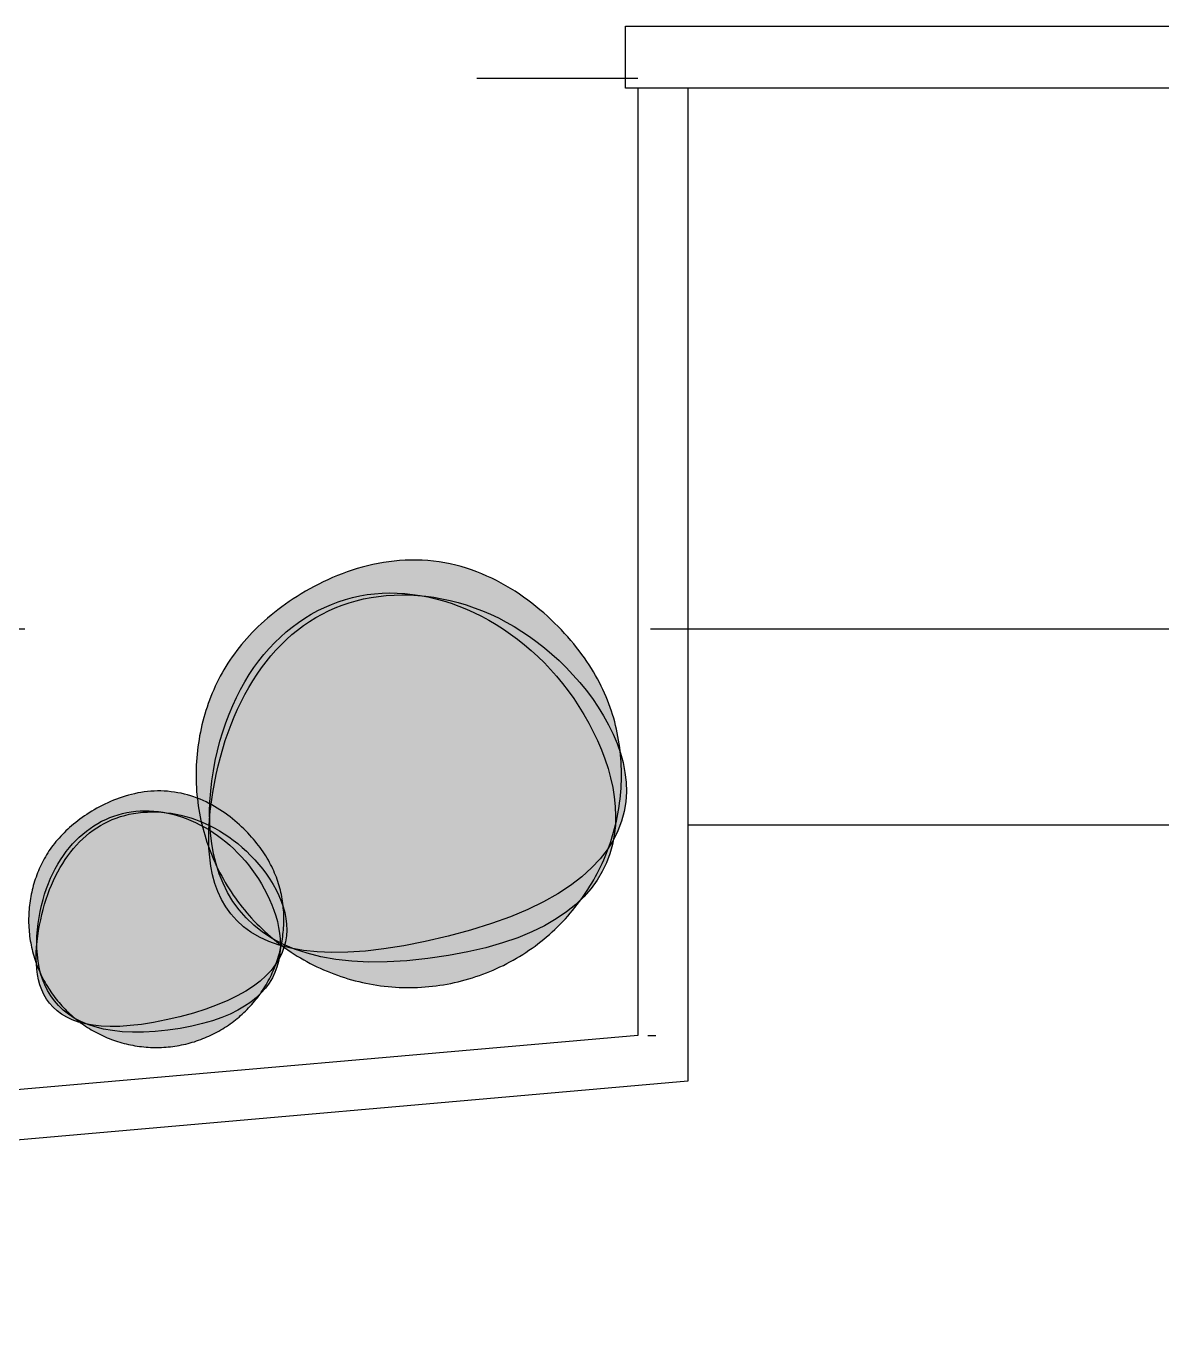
# Model space of a CAD drawing. Header units: metres. Extents: x 2.1 to 55.1, y 135.2 to 164.9.
# Drawn here: x 21.163 to 21.3445, y 158.5262 to 158.7359 of the extents above; entities that cross this region are included whole.
import ezdxf

# ---------------------------------------------------------------- set-up
doc = ezdxf.new("R2010")
doc.units = ezdxf.units.M
for name, pattern in [('AUSGEZOGEN', [0]), ('KURZGESTRICHELT', [0.125, 0.075, -0.05]), ('VERDECKT', [9.525, 6.35, -3.175])]:
    doc.linetypes.add(name, pattern=pattern)
doc.layers.add('XR$1$Plankopf', color=7, linetype='AUSGEZOGEN', lineweight=13)

# ---------------------------------------------------------------- blocks, each defined once
blk = doc.blocks.new('COMPLEXOBJECT_30')
at = {"layer": 'XR$1$Plankopf', "color": 7, "linetype": 'AUSGEZOGEN', "lineweight": -3, "transparency": 33554687}
for points in [[(21.18616, 158.61353), (21.18561, 158.61359), (21.18506, 158.61362), (21.18452, 158.61364), (21.18398, 158.61364), (21.18345, 158.61363), (21.18292, 158.61359), (21.18239, 158.61355), (21.18187, 158.61348), (21.18135, 158.61341), (21.18084, 158.61332), (21.18033, 158.61321), (21.17983, 158.61309), (21.17934, 158.61296), (21.17884, 158.61282), (21.17836, 158.61267), (21.17788, 158.61251), (21.17741, 158.61233), (21.17694, 158.61215), (21.17648, 158.61196), (21.17603, 158.61175), (21.17559, 158.61155), (21.17515, 158.61133), (21.17472, 158.61111), (21.1743, 158.61088), (21.17389, 158.61064), (21.17348, 158.6104), (21.17309, 158.61015), (21.1727, 158.6099), (21.17232, 158.60965), (21.17196, 158.60939), (21.1716, 158.60914), (21.17125, 158.60887), (21.17091, 158.60861), (21.17058, 158.60834), (21.17026, 158.60807), (21.16994, 158.6078), (21.16964, 158.60753), (21.16935, 158.60725), (21.16906, 158.60697), (21.16878, 158.60669), (21.16851, 158.60641), (21.16825, 158.60612), (21.168, 158.60583), (21.16775, 158.60554), (21.16751, 158.60525), (21.16728, 158.60495), (21.16706, 158.60465), (21.16685, 158.60435), (21.16664, 158.60405), (21.16644, 158.60374), (21.16625, 158.60343), (21.16606, 158.60312), (21.16588, 158.60281), (21.16571, 158.60249), (21.16555, 158.60217), (21.16539, 158.60185), (21.16524, 158.60153), (21.16509, 158.60121), (21.16495, 158.60088), (21.16482, 158.60055), (21.16469, 158.60022), (21.16457, 158.59988), (21.16445, 158.59955), (21.16434, 158.59921), (21.16423, 158.59887), (21.16414, 158.59852), (21.16404, 158.59818), (21.16396, 158.59783), (21.16388, 158.59749), (21.1638, 158.59714), (21.16374, 158.59679), (21.16367, 158.59644), (21.16362, 158.59609), (21.16357, 158.59573), (21.16352, 158.59538), (21.16349, 158.59503), (21.16345, 158.59467), (21.16343, 158.59432), (21.16341, 158.59396), (21.1634, 158.59361), (21.16339, 158.59325), (21.16339, 158.59289), (21.16339, 158.59254), (21.1634, 158.59218), (21.16342, 158.59183), (21.16345, 158.59147), (21.16348, 158.59112), (21.16351, 158.59076), (21.16355, 158.59041), (21.1636, 158.59006), (21.16366, 158.5897), (21.16372, 158.58935), (21.16379, 158.589), (21.16386, 158.58866), (21.16394, 158.58831), (21.16403, 158.58796), (21.16412, 158.58762), (21.16422, 158.58728), (21.16432, 158.58694), (21.16443, 158.5866), (21.16455, 158.58626), (21.16467, 158.58593), (21.1648, 158.58559), (21.16493, 158.58526), (21.16507, 158.58494), (21.16521, 158.58461), (21.16536, 158.58429), (21.16552, 158.58397), (21.16568, 158.58365), (21.16584, 158.58333), (21.16602, 158.58302), (21.16619, 158.58271), (21.16638, 158.58241), (21.16656, 158.5821), (21.16676, 158.58181), (21.16696, 158.58151), (21.16716, 158.58122), (21.16737, 158.58093), (21.16758, 158.58064), (21.1678, 158.58036), (21.16802, 158.58009), (21.16825, 158.57981), (21.16849, 158.57954), (21.16872, 158.57928), (21.16897, 158.57902), (21.16921, 158.57876), (21.16946, 158.57851), (21.16972, 158.57826), (21.16998, 158.57802), (21.17025, 158.57778), (21.17051, 158.57755), (21.17079, 158.57732), (21.17106, 158.5771), (21.17134, 158.57688), (21.17163, 158.57666), (21.17192, 158.57645), (21.17221, 158.57625), (21.1725, 158.57605), (21.1728, 158.57585), (21.1731, 158.57566), (21.17341, 158.57548), (21.17371, 158.5753), (21.17403, 158.57513), (21.17434, 158.57496), (21.17466, 158.5748), (21.17498, 158.57464), (21.1753, 158.57449), (21.17562, 158.57434), (21.17595, 158.5742), (21.17628, 158.57407), (21.17661, 158.57394), (21.17695, 158.57382), (21.17728, 158.5737), (21.17762, 158.57359), (21.17796, 158.57349), (21.1783, 158.57339), (21.17865, 158.5733), (21.17899, 158.57321), (21.17934, 158.57313), (21.17969, 158.57306), (21.18004, 158.57299), (21.18039, 158.57293), (21.18074, 158.57287), (21.18109, 158.57282), (21.18145, 158.57278), (21.1818, 158.57274), (21.18216, 158.57271), (21.18251, 158.57268), (21.18287, 158.57266), (21.18322, 158.57265), (21.18358, 158.57264), (21.18393, 158.57264), (21.18429, 158.57264), (21.18465, 158.57266), (21.185, 158.57267), (21.18536, 158.5727), (21.18571, 158.57273), (21.18607, 158.57276), (21.18642, 158.57281), (21.18677, 158.57286), (21.18712, 158.57291), (21.18747, 158.57297), (21.18782, 158.57304), (21.18817, 158.57311), (21.18852, 158.57319), (21.18887, 158.57328), (21.18921, 158.57337), (21.18955, 158.57347), (21.18989, 158.57357), (21.19023, 158.57368), (21.19057, 158.5738), (21.1909, 158.57392), (21.19123, 158.57405), (21.19157, 158.57418), (21.19189, 158.57432), (21.19222, 158.57446), (21.19254, 158.57461), (21.19286, 158.57477), (21.19318, 158.57493), (21.1935, 158.5751), (21.19381, 158.57527), (21.19412, 158.57545), (21.19442, 158.57563), (21.19472, 158.57582), (21.19502, 158.57601), (21.19532, 158.57621), (21.19561, 158.57641), (21.1959, 158.57662), (21.19618, 158.57683), (21.19647, 158.57705), (21.19674, 158.57728), (21.19702, 158.5775), (21.19728, 158.57774), (21.19755, 158.57798), (21.19781, 158.57822), (21.19807, 158.57847), (21.19832, 158.57872), (21.19856, 158.57897), (21.19881, 158.57923), (21.19905, 158.5795), (21.19928, 158.57977), (21.19951, 158.58004), (21.19973, 158.58032), (21.19995, 158.5806), (21.20017, 158.58088), (21.20038, 158.58117), (21.20058, 158.58146), (21.20078, 158.58175), (21.20098, 158.58205), (21.20117, 158.58235), (21.20135, 158.58266), (21.20153, 158.58297), (21.2017, 158.58328), (21.20187, 158.58359), (21.20203, 158.58391), (21.20219, 158.58423), (21.20234, 158.58455), (21.20249, 158.58488), (21.20263, 158.5852), (21.20276, 158.58553), (21.20289, 158.58586), (21.20301, 158.5862), (21.20313, 158.58654), (21.20324, 158.58687), (21.20334, 158.58721), (21.20344, 158.58756), (21.20353, 158.5879), (21.20362, 158.58825), (21.2037, 158.58859), (21.20377, 158.58894), (21.20384, 158.58929), (21.2039, 158.58964), (21.20396, 158.58999), (21.20401, 158.59035), (21.20405, 158.5907), (21.20409, 158.59105), (21.20412, 158.59141), (21.20415, 158.59176), (21.20417, 158.59212), (21.20418, 158.59247), (21.20419, 158.59283), (21.20419, 158.59319), (21.20418, 158.59354), (21.20417, 158.5939), (21.20416, 158.59425), (21.20413, 158.59461), (21.2041, 158.59496), (21.20406, 158.59532), (21.20402, 158.59567), (21.20397, 158.59602), (21.20392, 158.59638), (21.20386, 158.59673), (21.20379, 158.59708), (21.20371, 158.59743), (21.20363, 158.59777), (21.20354, 158.59812), (21.20345, 158.59847), (21.20335, 158.59881), (21.20324, 158.59916), (21.20312, 158.5995), (21.20299, 158.59985), (21.20286, 158.60019), (21.20272, 158.60053), (21.20257, 158.60087), (21.20242, 158.60121), (21.20225, 158.60155), (21.20208, 158.60189), (21.2019, 158.60223), (21.20171, 158.60257), (21.20151, 158.60291), (21.20131, 158.60325), (21.20109, 158.60358), (21.20087, 158.60392), (21.20063, 158.60426), (21.20039, 158.60459), (21.20014, 158.60493), (21.19988, 158.60526), (21.19961, 158.6056), (21.19933, 158.60593), (21.19904, 158.60627), (21.19874, 158.6066), (21.19843, 158.60693), (21.19811, 158.60726), (21.19778, 158.60759), (21.19744, 158.60792), (21.19709, 158.60824), (21.19673, 158.60856), (21.19637, 158.60888), (21.19599, 158.60919), (21.19561, 158.60949), (21.19521, 158.60979), (21.19481, 158.61008), (21.1944, 158.61037), (21.19398, 158.61065), (21.19355, 158.61091), (21.19311, 158.61117), (21.19267, 158.61142), (21.19221, 158.61166), (21.19175, 158.61189), (21.19128, 158.61211), (21.1908, 158.61232), (21.19032, 158.61251), (21.18982, 158.61269), (21.18932, 158.61286), (21.18881, 158.61301), (21.1883, 158.61314), (21.18777, 158.61327), (21.18724, 158.61337), (21.1867, 158.61346), (21.18616, 158.61353)], [(21.18756, 158.57756), (21.18538, 158.57705), (21.18333, 158.57665), (21.18141, 158.57634), (21.17963, 158.57614), (21.17796, 158.57602), (21.17642, 158.576), (21.17499, 158.57605), (21.17368, 158.57619), (21.17247, 158.57641), (21.17137, 158.57669), (21.17037, 158.57705), (21.16947, 158.57746), (21.16865, 158.57794), (21.16793, 158.57848), (21.16729, 158.57906), (21.16673, 158.5797), (21.16624, 158.58038), (21.16583, 158.58109), (21.16548, 158.58185), (21.1652, 158.58263), (21.16498, 158.58344), (21.16481, 158.58428), (21.16469, 158.58514), (21.16463, 158.58601), (21.1646, 158.58689), (21.16462, 158.58778), (21.16467, 158.58868), (21.16475, 158.58957), (21.16486, 158.59046), (21.16499, 158.59134), (21.16515, 158.5922), (21.16532, 158.59306), (21.16551, 158.5939), (21.16572, 158.59472), (21.16595, 158.59553), (21.1662, 158.59633), (21.16646, 158.59711), (21.16675, 158.59787), (21.16705, 158.59861), (21.16737, 158.59934), (21.16771, 158.60005), (21.16806, 158.60074), (21.16844, 158.60141), (21.16883, 158.60206), (21.16924, 158.60269), (21.16967, 158.6033), (21.17011, 158.60389), (21.17057, 158.60445), (21.17105, 158.605), (21.17154, 158.60552), (21.17206, 158.60601), (21.17259, 158.60648), (21.17313, 158.60693), (21.17369, 158.60735), (21.17427, 158.60775), (21.17486, 158.60811), (21.17547, 158.60846), (21.1761, 158.60877), (21.17674, 158.60906), (21.1774, 158.60931), (21.17807, 158.60954), (21.17876, 158.60974), (21.17946, 158.60991), (21.18017, 158.61005), (21.1809, 158.61016), (21.18163, 158.61024), (21.18237, 158.61028), (21.18313, 158.6103), (21.18388, 158.61029), (21.18465, 158.61025), (21.18542, 158.61017), (21.18619, 158.61007), (21.18697, 158.60993), (21.18774, 158.60976), (21.18852, 158.60956), (21.1893, 158.60933), (21.19008, 158.60907), (21.19085, 158.60877), (21.19162, 158.60844), (21.19239, 158.60808), (21.19315, 158.60769), (21.1939, 158.60726), (21.19464, 158.6068), (21.19538, 158.60631), (21.1961, 158.60578), (21.19682, 158.60522), (21.19752, 158.60462), (21.19821, 158.604), (21.19888, 158.60333), (21.19954, 158.60264), (21.20019, 158.60191), (21.20081, 158.60114), (21.2014, 158.60035), (21.20196, 158.59953), (21.20248, 158.59869), (21.20296, 158.59783), (21.20339, 158.59694), (21.20377, 158.59605), (21.20409, 158.59513), (21.20434, 158.59421), (21.20453, 158.59328), (21.20463, 158.59234), (21.20466, 158.59141), (21.2046, 158.59047), (21.20445, 158.58953), (21.2042, 158.5886), (21.20385, 158.58767), (21.20339, 158.58676), (21.20282, 158.58586), (21.20214, 158.58497), (21.20132, 158.58411), (21.20038, 158.58326), (21.19931, 158.58244), (21.19809, 158.58164), (21.19673, 158.58087), (21.19522, 158.58014), (21.19355, 158.57944), (21.19172, 158.57877), (21.18973, 158.57814), (21.18756, 158.57756)], [(21.18562, 158.57541), (21.18361, 158.5752), (21.18173, 158.57509), (21.17997, 158.57508), (21.17832, 158.57516), (21.17679, 158.57533), (21.17536, 158.57559), (21.17404, 158.57592), (21.17283, 158.57633), (21.17171, 158.5768), (21.17069, 158.57735), (21.16977, 158.57795), (21.16893, 158.57862), (21.16818, 158.57933), (21.16752, 158.5801), (21.16693, 158.58091), (21.16642, 158.58175), (21.16598, 158.58264), (21.16561, 158.58355), (21.16531, 158.58449), (21.16507, 158.58546), (21.1649, 158.58644), (21.16478, 158.58743), (21.16471, 158.58844), (21.16469, 158.58945), (21.16472, 158.59045), (21.16479, 158.59146), (21.1649, 158.59245), (21.16505, 158.59344), (21.16523, 158.5944), (21.16545, 158.59535), (21.16569, 158.59627), (21.16595, 158.59716), (21.16624, 158.59803), (21.16656, 158.59886), (21.1669, 158.59968), (21.16727, 158.60046), (21.16765, 158.60122), (21.16806, 158.60195), (21.16849, 158.60265), (21.16894, 158.60332), (21.16941, 158.60397), (21.1699, 158.60458), (21.17041, 158.60517), (21.17094, 158.60573), (21.17148, 158.60625), (21.17204, 158.60675), (21.17262, 158.60722), (21.17321, 158.60766), (21.17381, 158.60807), (21.17443, 158.60844), (21.17506, 158.60879), (21.17571, 158.6091), (21.17636, 158.60938), (21.17703, 158.60964), (21.17771, 158.60985), (21.1784, 158.61004), (21.17909, 158.6102), (21.1798, 158.61032), (21.18051, 158.61041), (21.18123, 158.61046), (21.18195, 158.61048), (21.18268, 158.61047), (21.18342, 158.61043), (21.18416, 158.61035), (21.1849, 158.61024), (21.18564, 158.6101), (21.18638, 158.60993), (21.18712, 158.60973), (21.18785, 158.60949), (21.18859, 158.60923), (21.18932, 158.60893), (21.19004, 158.60861), (21.19076, 158.60825), (21.19148, 158.60787), (21.19218, 158.60746), (21.19287, 158.60701), (21.19356, 158.60655), (21.19423, 158.60605), (21.19489, 158.60552), (21.19554, 158.60497), (21.19617, 158.60439), (21.19679, 158.60378), (21.19739, 158.60315), (21.19798, 158.60249), (21.19854, 158.60181), (21.19909, 158.6011), (21.19962, 158.60036), (21.20012, 158.5996), (21.2006, 158.59882), (21.20106, 158.59801), (21.20149, 158.59718), (21.2019, 158.59632), (21.20227, 158.59545), (21.2026, 158.59457), (21.2029, 158.59367), (21.20315, 158.59276), (21.20335, 158.59184), (21.2035, 158.59092), (21.2036, 158.59), (21.20363, 158.58908), (21.2036, 158.58817), (21.2035, 158.58726), (21.20333, 158.58636), (21.20309, 158.58548), (21.20276, 158.58461), (21.20235, 158.58376), (21.20186, 158.58293), (21.20127, 158.58213), (21.20058, 158.58135), (21.1998, 158.58061), (21.19891, 158.57989), (21.19792, 158.57922), (21.19681, 158.57858), (21.19559, 158.57798), (21.19425, 158.57742), (21.19278, 158.57692), (21.19119, 158.57646), (21.18947, 158.57605), (21.18761, 158.5757), (21.18562, 158.57541)]]:
    blk.add_lwpolyline(points, close=True, dxfattribs=at)
blk = doc.blocks.new('COMPLEXOBJECT_31')
at = {"layer": 'XR$1$Plankopf', "color": 7, "linetype": 'AUSGEZOGEN', "lineweight": -3, "transparency": 33554687}
for points in [[(21.2281, 158.65038), (21.22719, 158.65047), (21.22628, 158.65053), (21.22538, 158.65056), (21.22448, 158.65056), (21.22359, 158.65053), (21.2227, 158.65048), (21.22183, 158.6504), (21.22096, 158.65029), (21.2201, 158.65017), (21.21924, 158.65001), (21.2184, 158.64984), (21.21756, 158.64964), (21.21673, 158.64943), (21.21591, 158.64919), (21.21511, 158.64894), (21.21431, 158.64866), (21.21352, 158.64837), (21.21275, 158.64807), (21.21198, 158.64775), (21.21123, 158.64741), (21.21049, 158.64706), (21.20976, 158.6467), (21.20904, 158.64633), (21.20834, 158.64595), (21.20765, 158.64556), (21.20698, 158.64515), (21.20632, 158.64474), (21.20568, 158.64433), (21.20505, 158.64391), (21.20443, 158.64348), (21.20384, 158.64305), (21.20325, 158.64261), (21.20269, 158.64217), (21.20214, 158.64173), (21.2016, 158.64128), (21.20108, 158.64083), (21.20057, 158.64037), (21.20008, 158.63991), (21.1996, 158.63944), (21.19914, 158.63897), (21.19869, 158.6385), (21.19826, 158.63802), (21.19783, 158.63754), (21.19743, 158.63705), (21.19703, 158.63656), (21.19665, 158.63607), (21.19628, 158.63557), (21.19592, 158.63507), (21.19557, 158.63456), (21.19524, 158.63405), (21.19492, 158.63354), (21.19461, 158.63302), (21.19431, 158.6325), (21.19403, 158.63197), (21.19375, 158.63144), (21.19349, 158.63091), (21.19323, 158.63037), (21.19299, 158.62983), (21.19275, 158.62928), (21.19253, 158.62873), (21.19232, 158.62818), (21.19211, 158.62762), (21.19192, 158.62706), (21.19174, 158.6265), (21.19156, 158.62593), (21.1914, 158.62536), (21.19125, 158.62479), (21.1911, 158.62421), (21.19097, 158.62363), (21.19084, 158.62305), (21.19073, 158.62247), (21.19063, 158.62189), (21.19053, 158.6213), (21.19045, 158.62071), (21.19038, 158.62012), (21.19031, 158.61953), (21.19026, 158.61894), (21.19022, 158.61835), (21.19019, 158.61776), (21.19016, 158.61716), (21.19015, 158.61657), (21.19015, 158.61598), (21.19016, 158.61538), (21.19018, 158.61479), (21.19021, 158.6142), (21.19025, 158.61361), (21.1903, 158.61301), (21.19036, 158.61242), (21.19043, 158.61184), (21.19051, 158.61125), (21.1906, 158.61066), (21.19071, 158.61008), (21.19082, 158.60949), (21.19094, 158.60891), (21.19107, 158.60834), (21.19122, 158.60776), (21.19137, 158.60719), (21.19154, 158.60662), (21.19171, 158.60605), (21.19189, 158.60548), (21.19208, 158.60492), (21.19229, 158.60436), (21.1925, 158.60381), (21.19272, 158.60326), (21.19295, 158.60271), (21.19319, 158.60217), (21.19344, 158.60163), (21.1937, 158.6011), (21.19397, 158.60057), (21.19425, 158.60004), (21.19453, 158.59952), (21.19483, 158.59901), (21.19513, 158.5985), (21.19545, 158.59799), (21.19577, 158.5975), (21.1961, 158.597), (21.19644, 158.59652), (21.19679, 158.59604), (21.19714, 158.59556), (21.19751, 158.59509), (21.19788, 158.59463), (21.19826, 158.59418), (21.19865, 158.59373), (21.19904, 158.59329), (21.19945, 158.59285), (21.19986, 158.59243), (21.20028, 158.59201), (21.20071, 158.59159), (21.20114, 158.59119), (21.20158, 158.59079), (21.20203, 158.5904), (21.20248, 158.59002), (21.20295, 158.58965), (21.20341, 158.58928), (21.20389, 158.58892), (21.20437, 158.58857), (21.20485, 158.58823), (21.20534, 158.5879), (21.20584, 158.58757), (21.20634, 158.58726), (21.20685, 158.58695), (21.20736, 158.58665), (21.20788, 158.58636), (21.20841, 158.58608), (21.20893, 158.58581), (21.20947, 158.58555), (21.21, 158.5853), (21.21054, 158.58506), (21.21109, 158.58482), (21.21164, 158.5846), (21.21219, 158.58439), (21.21275, 158.58418), (21.21331, 158.58399), (21.21388, 158.58381), (21.21444, 158.58363), (21.21501, 158.58347), (21.21559, 158.58331), (21.21616, 158.58317), (21.21674, 158.58304), (21.21732, 158.58291), (21.2179, 158.5828), (21.21849, 158.5827), (21.21907, 158.5826), (21.21966, 158.58252), (21.22025, 158.58245), (21.22084, 158.58238), (21.22143, 158.58233), (21.22202, 158.58229), (21.22262, 158.58225), (21.22321, 158.58223), (21.2238, 158.58222), (21.2244, 158.58222), (21.22499, 158.58223), (21.22558, 158.58225), (21.22618, 158.58228), (21.22677, 158.58232), (21.22736, 158.58237), (21.22795, 158.58243), (21.22854, 158.5825), (21.22913, 158.58258), (21.22971, 158.58267), (21.2303, 158.58277), (21.23088, 158.58289), (21.23146, 158.58301), (21.23204, 158.58314), (21.23261, 158.58329), (21.23319, 158.58344), (21.23376, 158.5836), (21.23433, 158.58378), (21.23489, 158.58396), (21.23545, 158.58415), (21.23601, 158.58436), (21.23656, 158.58457), (21.23711, 158.58479), (21.23766, 158.58502), (21.2382, 158.58526), (21.23874, 158.58551), (21.23928, 158.58577), (21.23981, 158.58604), (21.24033, 158.58632), (21.24085, 158.5866), (21.24137, 158.5869), (21.24188, 158.5872), (21.24238, 158.58751), (21.24288, 158.58784), (21.24337, 158.58817), (21.24386, 158.58851), (21.24434, 158.58885), (21.24481, 158.58921), (21.24528, 158.58957), (21.24574, 158.58995), (21.2462, 158.59033), (21.24665, 158.59072), (21.24709, 158.59111), (21.24752, 158.59152), (21.24795, 158.59193), (21.24837, 158.59235), (21.24878, 158.59278), (21.24919, 158.59321), (21.24958, 158.59365), (21.24997, 158.5941), (21.25035, 158.59455), (21.25073, 158.59501), (21.25109, 158.59548), (21.25145, 158.59595), (21.2518, 158.59643), (21.25214, 158.59692), (21.25248, 158.59741), (21.2528, 158.59791), (21.25312, 158.59841), (21.25342, 158.59892), (21.25372, 158.59943), (21.25401, 158.59995), (21.25429, 158.60047), (21.25456, 158.601), (21.25482, 158.60153), (21.25508, 158.60207), (21.25532, 158.60261), (21.25555, 158.60316), (21.25577, 158.60371), (21.25599, 158.60426), (21.25619, 158.60482), (21.25638, 158.60538), (21.25657, 158.60594), (21.25674, 158.60651), (21.25691, 158.60708), (21.25706, 158.60765), (21.2572, 158.60823), (21.25734, 158.60881), (21.25746, 158.60939), (21.25757, 158.60997), (21.25768, 158.61056), (21.25777, 158.61114), (21.25786, 158.61173), (21.25793, 158.61232), (21.25799, 158.61291), (21.25804, 158.6135), (21.25809, 158.61409), (21.25812, 158.61469), (21.25814, 158.61528), (21.25815, 158.61587), (21.25816, 158.61647), (21.25815, 158.61706), (21.25813, 158.61765), (21.2581, 158.61825), (21.25806, 158.61884), (21.25801, 158.61943), (21.25795, 158.62002), (21.25788, 158.62061), (21.25779, 158.6212), (21.2577, 158.62178), (21.2576, 158.62237), (21.25749, 158.62295), (21.25736, 158.62353), (21.25723, 158.62411), (21.25708, 158.62469), (21.25692, 158.62527), (21.25675, 158.62584), (21.25656, 158.62642), (21.25637, 158.62699), (21.25616, 158.62757), (21.25594, 158.62814), (21.25571, 158.62871), (21.25546, 158.62928), (21.2552, 158.62984), (21.25493, 158.63041), (21.25464, 158.63098), (21.25434, 158.63154), (21.25402, 158.63211), (21.25369, 158.63267), (21.25335, 158.63323), (21.25299, 158.6338), (21.25262, 158.63436), (21.25223, 158.63492), (21.25182, 158.63548), (21.25141, 158.63603), (21.25097, 158.63659), (21.25052, 158.63715), (21.25005, 158.63771), (21.24957, 158.63826), (21.24907, 158.63882), (21.24855, 158.63938), (21.24802, 158.63993), (21.24747, 158.64048), (21.2469, 158.64102), (21.24632, 158.64156), (21.24573, 158.64209), (21.24512, 158.64262), (21.24449, 158.64314), (21.24385, 158.64364), (21.24319, 158.64414), (21.24252, 158.64463), (21.24184, 158.6451), (21.24114, 158.64556), (21.24042, 158.64601), (21.23969, 158.64644), (21.23895, 158.64686), (21.23819, 158.64726), (21.23742, 158.64764), (21.23664, 158.648), (21.23584, 158.64835), (21.23503, 158.64867), (21.23421, 158.64897), (21.23337, 158.64925), (21.23253, 158.6495), (21.23166, 158.64973), (21.23079, 158.64993), (21.22991, 158.65011), (21.22901, 158.65026), (21.2281, 158.65038)], [(21.23044, 158.59042), (21.2268, 158.58957), (21.22339, 158.5889), (21.22019, 158.58839), (21.21722, 158.58805), (21.21444, 158.58786), (21.21187, 158.58781), (21.2095, 158.58791), (21.20731, 158.58814), (21.2053, 158.5885), (21.20346, 158.58897), (21.20179, 158.58956), (21.20028, 158.59026), (21.19893, 158.59106), (21.19772, 158.59195), (21.19665, 158.59293), (21.19572, 158.59398), (21.19491, 158.59511), (21.19422, 158.59631), (21.19364, 158.59757), (21.19317, 158.59887), (21.1928, 158.60023), (21.19252, 158.60162), (21.19233, 158.60305), (21.19222, 158.6045), (21.19218, 158.60597), (21.1922, 158.60746), (21.19229, 158.60895), (21.19243, 158.61043), (21.19261, 158.61191), (21.19283, 158.61338), (21.19308, 158.61483), (21.19337, 158.61625), (21.19369, 158.61765), (21.19404, 158.61902), (21.19442, 158.62038), (21.19483, 158.6217), (21.19528, 158.623), (21.19575, 158.62427), (21.19625, 158.62551), (21.19679, 158.62672), (21.19735, 158.6279), (21.19795, 158.62905), (21.19857, 158.63017), (21.19922, 158.63126), (21.19991, 158.63231), (21.20062, 158.63332), (21.20136, 158.6343), (21.20213, 158.63524), (21.20292, 158.63615), (21.20375, 158.63701), (21.2046, 158.63784), (21.20548, 158.63863), (21.20639, 158.63937), (21.20733, 158.64007), (21.20829, 158.64073), (21.20928, 158.64135), (21.2103, 158.64192), (21.21134, 158.64244), (21.21241, 158.64291), (21.2135, 158.64334), (21.21462, 158.64372), (21.21577, 158.64405), (21.21694, 158.64434), (21.21813, 158.64457), (21.21933, 158.64475), (21.22056, 158.64488), (21.2218, 158.64496), (21.22305, 158.64499), (21.22431, 158.64497), (21.22559, 158.6449), (21.22687, 158.64478), (21.22816, 158.6446), (21.22945, 158.64437), (21.23075, 158.64409), (21.23204, 158.64376), (21.23334, 158.64337), (21.23463, 158.64293), (21.23592, 158.64244), (21.23721, 158.64189), (21.23848, 158.64129), (21.23975, 158.64063), (21.241, 158.63992), (21.24224, 158.63915), (21.24347, 158.63833), (21.24468, 158.63745), (21.24587, 158.63652), (21.24704, 158.63553), (21.24819, 158.63448), (21.24931, 158.63338), (21.25041, 158.63222), (21.25148, 158.631), (21.25252, 158.62973), (21.25351, 158.62841), (21.25444, 158.62704), (21.25531, 158.62564), (21.25611, 158.6242), (21.25683, 158.62273), (21.25746, 158.62123), (21.25799, 158.61971), (21.25841, 158.61817), (21.25872, 158.61662), (21.25889, 158.61506), (21.25894, 158.6135), (21.25884, 158.61193), (21.25859, 158.61037), (21.25818, 158.60882), (21.25759, 158.60728), (21.25683, 158.60575), (21.25588, 158.60425), (21.25473, 158.60278), (21.25338, 158.60133), (21.25181, 158.59992), (21.25001, 158.59855), (21.24799, 158.59722), (21.24572, 158.59594), (21.2432, 158.59472), (21.24042, 158.59355), (21.23738, 158.59244), (21.23405, 158.59139), (21.23044, 158.59042)], [(21.2272, 158.58684), (21.22386, 158.58649), (21.22072, 158.58631), (21.21778, 158.58629), (21.21504, 158.58643), (21.21248, 158.58671), (21.21011, 158.58713), (21.20791, 158.58769), (21.20589, 158.58836), (21.20403, 158.58916), (21.20233, 158.59007), (21.20079, 158.59108), (21.19939, 158.59218), (21.19814, 158.59337), (21.19703, 158.59465), (21.19605, 158.596), (21.1952, 158.59741), (21.19447, 158.59888), (21.19386, 158.60041), (21.19336, 158.60198), (21.19296, 158.60358), (21.19267, 158.60522), (21.19246, 158.60688), (21.19235, 158.60855), (21.19232, 158.61023), (21.19237, 158.61191), (21.19249, 158.61359), (21.19268, 158.61525), (21.19293, 158.61688), (21.19323, 158.61849), (21.19358, 158.62007), (21.19398, 158.6216), (21.19443, 158.62309), (21.19491, 158.62453), (21.19544, 158.62593), (21.19601, 158.62728), (21.19661, 158.62859), (21.19726, 158.62985), (21.19794, 158.63107), (21.19866, 158.63224), (21.19941, 158.63336), (21.20019, 158.63443), (21.20101, 158.63546), (21.20186, 158.63644), (21.20273, 158.63736), (21.20364, 158.63824), (21.20457, 158.63907), (21.20553, 158.63985), (21.20652, 158.64058), (21.20753, 158.64126), (21.20856, 158.64189), (21.20961, 158.64247), (21.21069, 158.64299), (21.21178, 158.64346), (21.21289, 158.64388), (21.21402, 158.64424), (21.21517, 158.64456), (21.21633, 158.64481), (21.2175, 158.64502), (21.21869, 158.64516), (21.21989, 158.64525), (21.2211, 158.64529), (21.22231, 158.64527), (21.22354, 158.6452), (21.22477, 158.64507), (21.226, 158.64489), (21.22723, 158.64466), (21.22847, 158.64437), (21.2297, 158.64403), (21.23093, 158.64364), (21.23215, 158.6432), (21.23337, 158.64271), (21.23458, 158.64217), (21.23578, 158.64158), (21.23697, 158.64094), (21.23814, 158.64025), (21.2393, 158.63951), (21.24044, 158.63873), (21.24156, 158.6379), (21.24266, 158.63702), (21.24374, 158.6361), (21.2448, 158.63514), (21.24583, 158.63413), (21.24683, 158.63307), (21.2478, 158.63197), (21.24874, 158.63083), (21.24965, 158.62965), (21.25053, 158.62842), (21.25137, 158.62716), (21.25217, 158.62585), (21.25294, 158.6245), (21.25366, 158.62311), (21.25433, 158.62169), (21.25495, 158.62024), (21.25551, 158.61876), (21.25601, 158.61726), (21.25642, 158.61575), (21.25676, 158.61422), (21.25701, 158.61269), (21.25717, 158.61116), (21.25723, 158.60963), (21.25718, 158.6081), (21.25701, 158.60659), (21.25673, 158.6051), (21.25632, 158.60362), (21.25578, 158.60217), (21.2551, 158.60076), (21.25427, 158.59938), (21.25329, 158.59804), (21.25215, 158.59674), (21.25084, 158.5955), (21.24936, 158.59431), (21.2477, 158.59318), (21.24586, 158.59211), (21.24382, 158.59112), (21.24159, 158.59019), (21.23915, 158.58935), (21.23649, 158.58858), (21.23362, 158.58791), (21.23053, 158.58732), (21.2272, 158.58684)]]:
    blk.add_lwpolyline(points, close=True, dxfattribs=at)

msp = doc.modelspace()

# ---------------------------------------------------------------- hatches: boundary and pattern name
at = {"layer": 'XR$1$Plankopf', "linetype": 'AUSGEZOGEN', "lineweight": -3, "true_color": 0xedf5de, "transparency": 33554687}
h = msp.add_hatch(color=7, dxfattribs=at)
h.paths.add_polyline_path([(21.25588, 158.60425), (21.25613, 158.60464), (21.25608, 158.60451)], flags=16)
h.paths.add_polyline_path([(21.25686, 158.60581), (21.25613, 158.60464), (21.25619, 158.60482), (21.25638, 158.60538), (21.25657, 158.60594), (21.25674, 158.60651), (21.25691, 158.60708), (21.25706, 158.60765), (21.25718, 158.60812), (21.25718, 158.6081), (21.25701, 158.60659), (21.25687, 158.60583), (21.25759, 158.60728), (21.25818, 158.60882), (21.25859, 158.61037), (21.25884, 158.61193), (21.25894, 158.6135), (21.25889, 158.61506), (21.25872, 158.61662), (21.25841, 158.61817), (21.25798, 158.61974), (21.25788, 158.62061), (21.25779, 158.6212), (21.2577, 158.62178), (21.2576, 158.62237), (21.25749, 158.62295), (21.25736, 158.62353), (21.25723, 158.62411), (21.25708, 158.62469), (21.25692, 158.62527), (21.25675, 158.62584), (21.25656, 158.62642), (21.25637, 158.62699), (21.25616, 158.62757), (21.25594, 158.62814), (21.25571, 158.62871), (21.25546, 158.62928), (21.2552, 158.62984), (21.25493, 158.63041), (21.25464, 158.63098), (21.25434, 158.63154), (21.25402, 158.63211), (21.25369, 158.63267), (21.25335, 158.63323), (21.25299, 158.6338), (21.25262, 158.63436), (21.25223, 158.63492), (21.25182, 158.63548), (21.25141, 158.63603), (21.25097, 158.63659), (21.25052, 158.63715), (21.25005, 158.63771), (21.24957, 158.63826), (21.24907, 158.63882), (21.24855, 158.63938), (21.24802, 158.63993), (21.24747, 158.64048), (21.2469, 158.64102), (21.24632, 158.64156), (21.24573, 158.64209), (21.24512, 158.64262), (21.24449, 158.64314), (21.24385, 158.64364), (21.24319, 158.64414), (21.24252, 158.64463), (21.24184, 158.6451), (21.24114, 158.64556), (21.24042, 158.64601), (21.23969, 158.64644), (21.23895, 158.64686), (21.23819, 158.64726), (21.23742, 158.64764), (21.23664, 158.648), (21.23584, 158.64835), (21.23503, 158.64867), (21.23421, 158.64897), (21.23337, 158.64925), (21.23253, 158.6495), (21.23166, 158.64973), (21.23079, 158.64993), (21.22991, 158.65011), (21.22901, 158.65026), (21.2281, 158.65038), (21.22719, 158.65047), (21.22628, 158.65053), (21.22538, 158.65056), (21.22448, 158.65056), (21.22359, 158.65053), (21.2227, 158.65048), (21.22183, 158.6504), (21.22096, 158.65029), (21.2201, 158.65017), (21.21924, 158.65001), (21.2184, 158.64984), (21.21756, 158.64964), (21.21673, 158.64943), (21.21591, 158.64919), (21.21511, 158.64894), (21.21431, 158.64866), (21.21352, 158.64837), (21.21275, 158.64807), (21.21198, 158.64775), (21.21123, 158.64741), (21.21049, 158.64706), (21.20976, 158.6467), (21.20904, 158.64633), (21.20834, 158.64595), (21.20765, 158.64556), (21.20698, 158.64515), (21.20632, 158.64474), (21.20568, 158.64433), (21.20505, 158.64391), (21.20443, 158.64348), (21.20384, 158.64305), (21.20325, 158.64261), (21.20269, 158.64217), (21.20214, 158.64173), (21.2016, 158.64128), (21.20108, 158.64083), (21.20057, 158.64037), (21.20008, 158.63991), (21.1996, 158.63944), (21.19914, 158.63897), (21.19869, 158.6385), (21.19826, 158.63802), (21.19783, 158.63754), (21.19743, 158.63705), (21.19703, 158.63656), (21.19665, 158.63607), (21.19628, 158.63557), (21.19592, 158.63507), (21.19557, 158.63456), (21.19524, 158.63405), (21.19492, 158.63354), (21.19461, 158.63302), (21.19431, 158.6325), (21.19403, 158.63197), (21.19375, 158.63144), (21.19349, 158.63091), (21.19323, 158.63037), (21.19299, 158.62983), (21.19275, 158.62928), (21.19253, 158.62873), (21.19232, 158.62818), (21.19211, 158.62762), (21.19192, 158.62706), (21.19174, 158.6265), (21.19156, 158.62593), (21.1914, 158.62536), (21.19125, 158.62479), (21.1911, 158.62421), (21.19097, 158.62363), (21.19084, 158.62305), (21.19073, 158.62247), (21.19063, 158.62189), (21.19053, 158.6213), (21.19045, 158.62071), (21.19038, 158.62012), (21.19031, 158.61953), (21.19026, 158.61894), (21.19022, 158.61835), (21.19019, 158.61776), (21.19016, 158.61716), (21.19015, 158.61657), (21.19015, 158.61598), (21.19016, 158.61538), (21.19018, 158.61479), (21.19021, 158.6142), (21.19025, 158.61361), (21.1903, 158.61301), (21.19036, 158.61242), (21.19043, 158.61184), (21.19051, 158.61125), (21.1906, 158.61066), (21.19071, 158.61008), (21.19082, 158.60949), (21.19094, 158.60891), (21.19107, 158.60834), (21.19122, 158.60776), (21.19137, 158.60719), (21.19154, 158.60662), (21.19171, 158.60605), (21.19189, 158.60548), (21.19208, 158.60492), (21.19218, 158.60597), (21.1922, 158.60746), (21.19229, 158.60895), (21.19234, 158.60946), (21.19235, 158.60855), (21.19246, 158.60688), (21.19267, 158.60522), (21.19296, 158.60358), (21.19336, 158.60198), (21.19352, 158.60146), (21.19344, 158.60163), (21.19319, 158.60217), (21.19295, 158.60271), (21.19272, 158.60326), (21.1925, 158.60381), (21.19229, 158.60436), (21.19221, 158.60457), (21.19233, 158.60305), (21.19252, 158.60162), (21.1928, 158.60023), (21.19317, 158.59887), (21.19364, 158.59757), (21.19422, 158.59631), (21.19491, 158.59511), (21.19572, 158.59398), (21.19665, 158.59293), (21.19772, 158.59195), (21.19893, 158.59106), (21.20028, 158.59026), (21.20179, 158.58956), (21.20346, 158.58897), (21.20401, 158.58883), (21.20437, 158.58857), (21.20485, 158.58823), (21.20534, 158.5879), (21.20584, 158.58757), (21.20634, 158.58726), (21.20685, 158.58695), (21.20736, 158.58665), (21.20788, 158.58636), (21.20841, 158.58608), (21.20893, 158.58581), (21.20947, 158.58555), (21.21, 158.5853), (21.21054, 158.58506), (21.21109, 158.58482), (21.21164, 158.5846), (21.21219, 158.58439), (21.21275, 158.58418), (21.21331, 158.58399), (21.21388, 158.58381), (21.21444, 158.58363), (21.21501, 158.58347), (21.21559, 158.58331), (21.21616, 158.58317), (21.21674, 158.58304), (21.21732, 158.58291), (21.2179, 158.5828), (21.21849, 158.5827), (21.21907, 158.5826), (21.21966, 158.58252), (21.22025, 158.58245), (21.22084, 158.58238), (21.22143, 158.58233), (21.22202, 158.58229), (21.22262, 158.58225), (21.22321, 158.58223), (21.2238, 158.58222), (21.2244, 158.58222), (21.22499, 158.58223), (21.22558, 158.58225), (21.22618, 158.58228), (21.22677, 158.58232), (21.22736, 158.58237), (21.22795, 158.58243), (21.22854, 158.5825), (21.22913, 158.58258), (21.22971, 158.58267), (21.2303, 158.58277), (21.23088, 158.58289), (21.23146, 158.58301), (21.23204, 158.58314), (21.23261, 158.58329), (21.23319, 158.58344), (21.23376, 158.5836), (21.23433, 158.58378), (21.23489, 158.58396), (21.23545, 158.58415), (21.23601, 158.58436), (21.23656, 158.58457), (21.23711, 158.58479), (21.23766, 158.58502), (21.2382, 158.58526), (21.23874, 158.58551), (21.23928, 158.58577), (21.23981, 158.58604), (21.24033, 158.58632), (21.24085, 158.5866), (21.24137, 158.5869), (21.24188, 158.5872), (21.24238, 158.58751), (21.24288, 158.58784), (21.24337, 158.58817), (21.24386, 158.58851), (21.24434, 158.58885), (21.24481, 158.58921), (21.24528, 158.58957), (21.24574, 158.58995), (21.2462, 158.59033), (21.24665, 158.59072), (21.24709, 158.59111), (21.24752, 158.59152), (21.24795, 158.59193), (21.24837, 158.59235), (21.24878, 158.59278), (21.24919, 158.59321), (21.24958, 158.59365), (21.24997, 158.5941), (21.25035, 158.59455), (21.25073, 158.59501), (21.25109, 158.59548), (21.25145, 158.59595), (21.25084, 158.5955), (21.25176, 158.59638), (21.2518, 158.59643), (21.25177, 158.59638), (21.25215, 158.59674), (21.25329, 158.59804), (21.25427, 158.59938), (21.2551, 158.60076), (21.25578, 158.60217), (21.25632, 158.60362), (21.25673, 158.6051)])
h.paths.add_polyline_path([(21.20248, 158.59002), (21.20261, 158.58992), (21.2026, 158.58992)], flags=16)
h.paths.add_polyline_path([(21.22633, 158.64483), (21.22687, 158.64478), (21.22847, 158.64437), (21.22723, 158.64466)], flags=16)
h = msp.add_hatch(color=7, dxfattribs=at)
h.paths.add_polyline_path([(21.20282, 158.58586), (21.20297, 158.58609), (21.20294, 158.58601)], flags=16)
h.paths.add_polyline_path([(21.20342, 158.58679), (21.20297, 158.58609), (21.20301, 158.5862), (21.20313, 158.58654), (21.20324, 158.58687), (21.20334, 158.58721), (21.20344, 158.58756), (21.20353, 158.5879), (21.2036, 158.58818), (21.2036, 158.58817), (21.2035, 158.58726), (21.20342, 158.58681), (21.20385, 158.58767), (21.2042, 158.5886), (21.20445, 158.58953), (21.2046, 158.59047), (21.20466, 158.59141), (21.20463, 158.59234), (21.20453, 158.59328), (21.20434, 158.59421), (21.20408, 158.59515), (21.20402, 158.59567), (21.20397, 158.59602), (21.20392, 158.59638), (21.20386, 158.59673), (21.20379, 158.59708), (21.20371, 158.59743), (21.20363, 158.59777), (21.20354, 158.59812), (21.20345, 158.59847), (21.20335, 158.59881), (21.20324, 158.59916), (21.20312, 158.5995), (21.20299, 158.59985), (21.20286, 158.60019), (21.20272, 158.60053), (21.20257, 158.60087), (21.20242, 158.60121), (21.20225, 158.60155), (21.20208, 158.60189), (21.2019, 158.60223), (21.20171, 158.60257), (21.20151, 158.60291), (21.20131, 158.60325), (21.20109, 158.60358), (21.20087, 158.60392), (21.20063, 158.60426), (21.20039, 158.60459), (21.20014, 158.60493), (21.19988, 158.60526), (21.19961, 158.6056), (21.19933, 158.60593), (21.19904, 158.60627), (21.19874, 158.6066), (21.19843, 158.60693), (21.19811, 158.60726), (21.19778, 158.60759), (21.19744, 158.60792), (21.19709, 158.60824), (21.19673, 158.60856), (21.19637, 158.60888), (21.19599, 158.60919), (21.19561, 158.60949), (21.19521, 158.60979), (21.19481, 158.61008), (21.1944, 158.61037), (21.19398, 158.61065), (21.19355, 158.61091), (21.19311, 158.61117), (21.19267, 158.61142), (21.19221, 158.61166), (21.19175, 158.61189), (21.19128, 158.61211), (21.1908, 158.61232), (21.19032, 158.61251), (21.18982, 158.61269), (21.18932, 158.61286), (21.18881, 158.61301), (21.1883, 158.61314), (21.18777, 158.61327), (21.18724, 158.61337), (21.1867, 158.61346), (21.18616, 158.61353), (21.18561, 158.61359), (21.18506, 158.61362), (21.18452, 158.61364), (21.18398, 158.61364), (21.18345, 158.61363), (21.18292, 158.61359), (21.18239, 158.61355), (21.18187, 158.61348), (21.18135, 158.61341), (21.18084, 158.61332), (21.18033, 158.61321), (21.17983, 158.61309), (21.17934, 158.61296), (21.17884, 158.61282), (21.17836, 158.61267), (21.17788, 158.61251), (21.17741, 158.61233), (21.17694, 158.61215), (21.17648, 158.61196), (21.17603, 158.61175), (21.17559, 158.61155), (21.17515, 158.61133), (21.17472, 158.61111), (21.1743, 158.61088), (21.17389, 158.61064), (21.17348, 158.6104), (21.17309, 158.61015), (21.1727, 158.6099), (21.17232, 158.60965), (21.17196, 158.60939), (21.1716, 158.60914), (21.17125, 158.60887), (21.17091, 158.60861), (21.17058, 158.60834), (21.17026, 158.60807), (21.16994, 158.6078), (21.16964, 158.60753), (21.16935, 158.60725), (21.16906, 158.60697), (21.16878, 158.60669), (21.16851, 158.60641), (21.16825, 158.60612), (21.168, 158.60583), (21.16775, 158.60554), (21.16751, 158.60525), (21.16728, 158.60495), (21.16706, 158.60465), (21.16685, 158.60435), (21.16664, 158.60405), (21.16644, 158.60374), (21.16625, 158.60343), (21.16606, 158.60312), (21.16588, 158.60281), (21.16571, 158.60249), (21.16555, 158.60217), (21.16539, 158.60185), (21.16524, 158.60153), (21.16509, 158.60121), (21.16495, 158.60088), (21.16482, 158.60055), (21.16469, 158.60022), (21.16457, 158.59988), (21.16445, 158.59955), (21.16434, 158.59921), (21.16423, 158.59887), (21.16414, 158.59852), (21.16404, 158.59818), (21.16396, 158.59783), (21.16388, 158.59749), (21.1638, 158.59714), (21.16374, 158.59679), (21.16367, 158.59644), (21.16362, 158.59609), (21.16357, 158.59573), (21.16352, 158.59538), (21.16349, 158.59503), (21.16345, 158.59467), (21.16343, 158.59432), (21.16341, 158.59396), (21.1634, 158.59361), (21.16339, 158.59325), (21.16339, 158.59289), (21.16339, 158.59254), (21.1634, 158.59218), (21.16342, 158.59183), (21.16345, 158.59147), (21.16348, 158.59112), (21.16351, 158.59076), (21.16355, 158.59041), (21.1636, 158.59006), (21.16366, 158.5897), (21.16372, 158.58935), (21.16379, 158.589), (21.16386, 158.58866), (21.16394, 158.58831), (21.16403, 158.58796), (21.16412, 158.58762), (21.16422, 158.58728), (21.16432, 158.58694), (21.16443, 158.5866), (21.16455, 158.58626), (21.1646, 158.58689), (21.16462, 158.58778), (21.16467, 158.58868), (21.1647, 158.58898), (21.16471, 158.58844), (21.16478, 158.58743), (21.1649, 158.58644), (21.16507, 158.58546), (21.16531, 158.58449), (21.16541, 158.58419), (21.16536, 158.58429), (21.16521, 158.58461), (21.16507, 158.58494), (21.16493, 158.58526), (21.1648, 158.58559), (21.16467, 158.58593), (21.16462, 158.58605), (21.16469, 158.58514), (21.16481, 158.58428), (21.16498, 158.58344), (21.1652, 158.58263), (21.16548, 158.58185), (21.16583, 158.58109), (21.16624, 158.58038), (21.16673, 158.5797), (21.16729, 158.57906), (21.16793, 158.57848), (21.16865, 158.57794), (21.16947, 158.57746), (21.17037, 158.57705), (21.17137, 158.57669), (21.1717, 158.57661), (21.17192, 158.57645), (21.17221, 158.57625), (21.1725, 158.57605), (21.1728, 158.57585), (21.1731, 158.57566), (21.17341, 158.57548), (21.17371, 158.5753), (21.17403, 158.57513), (21.17434, 158.57496), (21.17466, 158.5748), (21.17498, 158.57464), (21.1753, 158.57449), (21.17562, 158.57434), (21.17595, 158.5742), (21.17628, 158.57407), (21.17661, 158.57394), (21.17695, 158.57382), (21.17728, 158.5737), (21.17762, 158.57359), (21.17796, 158.57349), (21.1783, 158.57339), (21.17865, 158.5733), (21.17899, 158.57321), (21.17934, 158.57313), (21.17969, 158.57306), (21.18004, 158.57299), (21.18039, 158.57293), (21.18074, 158.57287), (21.18109, 158.57282), (21.18145, 158.57278), (21.1818, 158.57274), (21.18216, 158.57271), (21.18251, 158.57268), (21.18287, 158.57266), (21.18322, 158.57265), (21.18358, 158.57264), (21.18393, 158.57264), (21.18429, 158.57264), (21.18465, 158.57266), (21.185, 158.57267), (21.18536, 158.5727), (21.18571, 158.57273), (21.18607, 158.57276), (21.18642, 158.57281), (21.18677, 158.57286), (21.18712, 158.57291), (21.18747, 158.57297), (21.18782, 158.57304), (21.18817, 158.57311), (21.18852, 158.57319), (21.18887, 158.57328), (21.18921, 158.57337), (21.18955, 158.57347), (21.18989, 158.57357), (21.19023, 158.57368), (21.19057, 158.5738), (21.1909, 158.57392), (21.19123, 158.57405), (21.19157, 158.57418), (21.19189, 158.57432), (21.19222, 158.57446), (21.19254, 158.57461), (21.19286, 158.57477), (21.19318, 158.57493), (21.1935, 158.5751), (21.19381, 158.57527), (21.19412, 158.57545), (21.19442, 158.57563), (21.19472, 158.57582), (21.19502, 158.57601), (21.19532, 158.57621), (21.19561, 158.57641), (21.1959, 158.57662), (21.19618, 158.57683), (21.19647, 158.57705), (21.19674, 158.57728), (21.19702, 158.5775), (21.19728, 158.57774), (21.19755, 158.57798), (21.19781, 158.57822), (21.19807, 158.57847), (21.19832, 158.57872), (21.19856, 158.57897), (21.19881, 158.57923), (21.19905, 158.5795), (21.19928, 158.57977), (21.19951, 158.58004), (21.19973, 158.58032), (21.19995, 158.5806), (21.20017, 158.58088), (21.1998, 158.58061), (21.20035, 158.58114), (21.20038, 158.58117), (21.20036, 158.58114), (21.20058, 158.58135), (21.20127, 158.58213), (21.20186, 158.58293), (21.20235, 158.58376), (21.20276, 158.58461), (21.20309, 158.58548), (21.20333, 158.58636)])
h.paths.add_polyline_path([(21.17079, 158.57732), (21.17086, 158.57726), (21.17086, 158.57726)], flags=16)
h.paths.add_polyline_path([(21.1851, 158.6102), (21.18542, 158.61017), (21.18638, 158.60993), (21.18564, 158.6101)], flags=16)
for points in [[(21.19235, 158.60855), (21.19234, 158.60946), (21.19229, 158.60895), (21.1922, 158.60746), (21.19218, 158.60597), (21.19222, 158.60456), (21.19229, 158.60436), (21.1925, 158.60381), (21.19272, 158.60326), (21.19295, 158.60271), (21.19319, 158.60217), (21.19344, 158.60163), (21.19336, 158.60198), (21.19296, 158.60358), (21.19267, 158.60522), (21.19246, 158.60688)], [(21.25706, 158.60765), (21.25691, 158.60708), (21.25674, 158.60651), (21.25657, 158.60594), (21.25638, 158.60538), (21.25619, 158.60482), (21.25613, 158.60464), (21.25683, 158.60575), (21.25687, 158.60583), (21.25701, 158.60659), (21.25718, 158.60813)], [(21.16471, 158.58844), (21.1647, 158.58898), (21.16467, 158.58868), (21.16462, 158.58778), (21.1646, 158.58689), (21.16463, 158.58604), (21.16467, 158.58593), (21.1648, 158.58559), (21.16493, 158.58526), (21.16507, 158.58494), (21.16521, 158.58461), (21.16536, 158.58429), (21.16531, 158.58449), (21.16507, 158.58546), (21.1649, 158.58644), (21.16478, 158.58743)], [(21.20353, 158.5879), (21.20344, 158.58756), (21.20334, 158.58721), (21.20324, 158.58687), (21.20313, 158.58654), (21.20301, 158.5862), (21.20297, 158.58609), (21.20339, 158.58676), (21.20342, 158.58681), (21.2035, 158.58726), (21.2036, 158.58819)]]:
    msp.add_hatch(color=7, dxfattribs=at).paths.add_polyline_path(points)

# ---------------------------------------------------------------- linework, layer by layer
at = {"layer": 'XR$1$Plankopf', "color": 7, "linetype": 'AUSGEZOGEN', "lineweight": -3, "transparency": 33554687}
for p, q in [((21.25883, 158.72596), (21.25883, 158.73588)), ((21.25883, 158.73588), (22.03618, 158.73588)), ((22.03762, 158.72596), (21.25883, 158.72596)), ((21.26235, 158.57457), (21.26363, 158.57457))]:
    msp.add_line(p, q, dxfattribs=at)
at = {"layer": 'XR$1$Plankopf', "color": 7, "linetype": 'KURZGESTRICHELT', "lineweight": -3, "transparency": 33554687}
msp.add_line((20.83505, 158.72756), (21.26075, 158.72756), dxfattribs=at)
at = {"layer": 'XR$1$Plankopf', "color": 7, "linetype": 'VERDECKT', "lineweight": -3, "transparency": 33554687}
for p, q in [((21.26075, 158.72596), (21.26075, 158.57457)), ((21.26875, 158.72596), (21.26875, 158.56724)), ((21.26075, 158.57457), (20.79765, 158.53405)), ((21.26875, 158.56724), (20.80014, 158.52624))]:
    msp.add_line(p, q, dxfattribs=at)
at = {"layer": 'XR$1$Plankopf', "color": 253, "linetype": 'KURZGESTRICHELT', "lineweight": -3, "true_color": 0xababab, "transparency": 33554687}
msp.add_line((20.86279, 158.63956), (22.03739, 158.63956), dxfattribs=at)
at = {"layer": 'XR$1$Plankopf', "color": 253, "linetype": 'AUSGEZOGEN', "lineweight": -3, "true_color": 0xababab, "transparency": 33554687}
msp.add_line((21.52475, 158.6082), (21.26875, 158.6082), dxfattribs=at)

# ---------------------------------------------------------------- block references
at = {"layer": 'XR$1$Plankopf', "color": 7, "linetype": 'AUSGEZOGEN', "lineweight": -3, "transparency": 33554687}
for name in ['COMPLEXOBJECT_31', 'COMPLEXOBJECT_30']:
    msp.add_blockref(name, (0, 0), dxfattribs=at)

doc.saveas('drawing.dxf')
